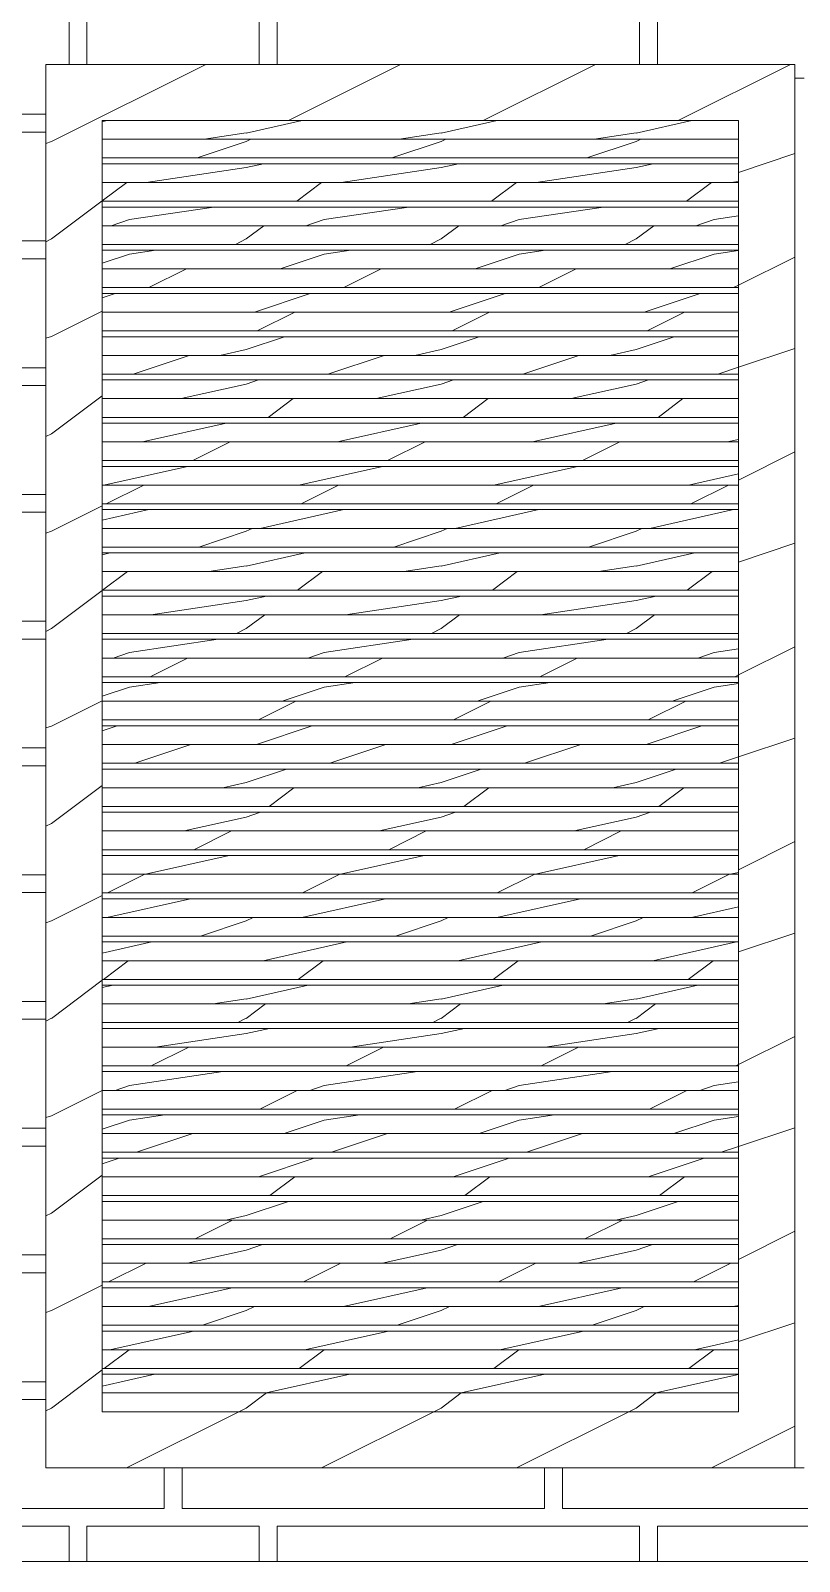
# Model space of a CAD drawing. Header units: millimetres. Extents: x 13463 to 25661, y -8446 to 5210.
# Drawn here: x 15626 to 16037, y 160 to 978 of the extents above; entities that cross this region are included whole.
import ezdxf

# ---------------------------------------------------------------- set-up
doc = ezdxf.new("R2010")
doc.units = ezdxf.units.MM
doc.layers.add('A-GENM', color=13, linetype='Continuous', lineweight=9)
pattern_1 = [(216.87, (13388.3, -247.58), (312.37463, 208.25056), [52.063, -468.563]), (206.565, (13450.776, -278.82), (-104.1248, -104.12465), [116.415, -116.415]), (198.435, (13450.776, -330.88), (-208.25044, -104.12513), [65.854, -263.418])]
pattern_2 = [(216.87, (13388.3, -247.58), (312.37463, 208.25056), [52.063, -468.563]), (206.565, (13450.776, -278.82), (-104.1248, -104.12465), [116.415, -116.415]), (198.435, (13450.776, -330.88), (-208.2495, -104.1248), [65.854, -263.418])]

# ---------------------------------------------------------------- blocks, each defined once
blk = doc.blocks.new('CRT_MGN_COZ_Fogão a lenha completo - CRT_MGN_COZ_Fogão a lenha completo-5005769-VISTA FRONTAL BANCADA CHURRASQUEIRA')
at = {"layer": 'A-GENM'}
h = blk.add_hatch(dxfattribs=at)
h.set_pattern_fill('FP_64', color=256, style=0, pattern_type=2)
h.set_pattern_definition([(180, (15189.65, 594.52), (-3e-14, 270.937), [193.675, -9.525]), (180, (15189.65, 652.73), (3e-14, 270.937), [193.675, -9.525]), (90, (15189.65, 594.52), (203.2, -1e-14), [58.21, -212.728]), (90, (14995.98, 594.52), (203.2, -1e-14), [58.21, -212.728]), (180, (15037.25, 662.26), (3e-14, 270.937), [193.675, -9.525, 92.075, -9.525]), (180, (15037.25, 720.47), (3e-14, 270.937), [193.675, -9.525, 92.075, -9.525]), (90, (15037.25, 662.26), (304.8, -2e-14), [58.21, -212.73]), (90, (14843.58, 662.26), (304.8, -2e-14), [58.21, -212.73]), (90, (14834.05, 662.26), (304.8, -2e-14), [58.21, -212.73]), (90, (14741.98, 662.26), (304.8, -2e-14), [58.21, -212.728]), (180, (15088.05, 730), (3e-14, 270.937), [193.675, -9.525]), (180, (15088.05, 788.2), (3e-14, 270.937), [193.675, -9.525]), (90, (15088.05, 730), (203.2, -1e-14), [58.21, -212.728]), (90, (14894.38, 730), (203.2, -1e-14), [58.21, -212.728]), (180, (15037.25, 797.73), (-3e-14, 270.937), [193.675, -9.525, 92.075, -9.525]), (180, (15037.25, 855.94), (3e-14, 270.937), [193.675, -9.525, 92.075, -9.525]), (90, (15037.25, 797.73), (304.8, -2e-14), [58.21, -212.73]), (90, (14843.58, 797.73), (304.8, -2e-14), [58.21, -212.73]), (90, (14834.05, 797.73), (304.8, -2e-14), [58.21, -212.73]), (90, (14741.98, 797.73), (304.8, -2e-14), [58.21, -212.728])])
h.paths.add_polyline_path([(16489.65, 160), (16489.65, 1010), (13889.65, 1010), (13889.65, 160), (15835.83, 160)])
h.paths.add_polyline_path([(13939.65, 210), (13934.65, 210), (13934.65, 960), (14334.65, 960), (14334.65, 952.73), (14339.65, 952.73), (14339.65, 960), (14739.65, 960), (14739.65, 210), (13964.65, 210)])
h.paths.add_polyline_path([(15189.65, 210), (14784.65, 210), (14784.65, 960), (15184.65, 960), (15184.65, 952.73), (15189.65, 952.73), (15189.65, 960), (15589.65, 960), (15589.65, 210), (15219.65, 210)])
h.paths.add_polyline_path([(15664.65, 210), (15634.65, 210), (15634.65, 960), (16034.65, 960), (16034.65, 952.73), (16039.65, 952.73), (16039.65, 960), (16439.65, 960), (16439.65, 210), (15835.83, 210)])
h = blk.add_hatch(dxfattribs=at)
h.set_pattern_fill('FP_33', color=256, style=0, pattern_type=2)
h.set_pattern_definition(pattern_2)
h.paths.add_polyline_path([(15634.65, 210), (16034.65, 210), (16034.65, 960), (15634.65, 960), (15634.65, 217.46)])
h.paths.add_polyline_path([(16003.17, 240), (15664.65, 240), (15664.65, 930), (16004.65, 930), (16004.65, 240)])
h = blk.add_hatch(dxfattribs=at)
h.set_pattern_fill('FP_30', color=256, style=0, pattern_type=2)
h.set_pattern_definition([(198.542, (13388.301, 122.267), (312.374993, 93.1326), [43.93, -395.373]), (192.604, (13450.776, 108.297), (-104.12515, -46.56545), [106.696, -106.696]), (188.479, (13450.776, 85.014), (-208.25005, -46.5668), [63.165, -252.661])])
h.paths.add_polyline_path([(15674.65, 920), (16004.65, 920), (16004.65, 930), (15664.65, 930), (15664.65, 920), (15668.49, 920)])
h = blk.add_hatch(dxfattribs=at)
h.set_pattern_fill('FP_33', color=256, style=0, pattern_type=2)
h.set_pattern_definition(pattern_2)
h.paths.add_polyline_path([(15668.49, 910), (16004.65, 910), (16004.65, 920), (15664.65, 920), (15664.65, 910)])
h = blk.add_hatch(dxfattribs=at)
h.set_pattern_fill('FP_1', color=256, style=0, pattern_type=2)
h.set_pattern_definition([(198.542, (13388.301, 103.784), (312.374993, 93.1326), [43.93, -395.373]), (192.604, (13450.776, 89.814), (-104.12515, -46.56545), [106.696, -106.696]), (188.479, (13450.776, 66.531), (-208.25005, -46.5668), [63.165, -252.661])])
h.paths.add_polyline_path([(15835.83, 896.9), (16004.65, 896.9), (16004.65, 906.9), (15664.65, 906.9), (15664.65, 896.9), (15668.49, 896.9)])
h = blk.add_hatch(dxfattribs=at)
h.set_pattern_fill('FP_63', color=256, style=0, pattern_type=2)
h.set_pattern_definition(pattern_1)
h.paths.add_polyline_path([(16004.65, 886.9), (16004.65, 896.9), (15664.65, 896.9), (15664.65, 886.9), (15835.83, 886.9)])
h = blk.add_hatch(dxfattribs=at)
h.set_pattern_fill('FP_3', color=256, style=0, pattern_type=2)
h.set_pattern_definition([(198.542, (13388.301, 85.301), (312.374993, 93.1326), [43.93, -395.373]), (192.604, (13450.776, 71.33), (-104.12515, -46.56545), [106.696, -106.696]), (188.479, (13450.776, 48.048), (-208.25005, -46.5668), [63.165, -252.661])])
h.paths.add_polyline_path([(15835.83, 873.79), (16004.65, 873.79), (16004.65, 883.79), (15664.65, 883.79), (15664.65, 873.79), (15668.49, 873.79)])
h = blk.add_hatch(dxfattribs=at)
h.set_pattern_fill('FP_33', color=256, style=0, pattern_type=2)
h.set_pattern_definition(pattern_2)
h.paths.add_polyline_path([(16004.65, 863.79), (16004.65, 873.79), (15664.65, 873.79), (15664.65, 863.79), (15835.83, 863.79)])
h = blk.add_hatch(dxfattribs=at)
h.set_pattern_fill('FP_4', color=256, style=0, pattern_type=2)
h.set_pattern_definition([(198.542, (13388.301, 66.818), (312.374993, 93.1326), [43.93, -395.373]), (192.604, (13450.776, 52.848), (-104.12515, -46.56545), [106.696, -106.696]), (188.479, (13450.776, 29.565), (-208.25005, -46.5668), [63.165, -252.661])])
h.paths.add_polyline_path([(15664.65, 850.69), (16004.65, 850.69), (16004.65, 860.69), (15664.65, 860.69), (15664.65, 855.71)])
h = blk.add_hatch(dxfattribs=at)
h.set_pattern_fill('FP_33', color=256, style=0, pattern_type=2)
h.set_pattern_definition(pattern_2)
h.paths.add_polyline_path([(16004.65, 840.69), (16004.65, 850.69), (15664.65, 850.69), (15664.65, 840.69), (15835.83, 840.69)])
h = blk.add_hatch(dxfattribs=at)
h.set_pattern_fill('FP_5', color=256, style=0, pattern_type=2)
h.set_pattern_definition([(198.542, (13388.301, 48.336), (312.374993, 93.1326), [43.93, -395.373]), (192.604, (13450.776, 34.366), (-104.12515, -46.56545), [106.696, -106.696]), (188.479, (13450.776, 11.083), (-208.25005, -46.5668), [63.165, -252.661])])
h.paths.add_polyline_path([(15835.83, 827.59), (16004.65, 827.59), (16004.65, 837.59), (15664.65, 837.59), (15664.65, 827.59), (15668.49, 827.59)])
h = blk.add_hatch(dxfattribs=at)
h.set_pattern_fill('FP_33', color=256, style=0, pattern_type=2)
h.set_pattern_definition(pattern_2)
h.paths.add_polyline_path([(16004.65, 817.59), (16004.65, 827.59), (15664.65, 827.59), (15664.65, 817.59), (15835.83, 817.59)])
h = blk.add_hatch(dxfattribs=at)
h.set_pattern_fill('FP_6', color=256, style=0, pattern_type=2)
h.set_pattern_definition([(198.542, (13388.301, 29.853), (312.374993, 93.1326), [43.93, -395.373]), (192.604, (13450.776, 15.883), (-104.12515, -46.56545), [106.696, -106.696]), (188.479, (13450.776, -7.4), (-208.25005, -46.5668), [63.165, -252.661])])
h.paths.add_polyline_path([(15835.83, 804.48), (16004.65, 804.48), (16004.65, 814.48), (15664.65, 814.48), (15664.65, 804.48), (15668.49, 804.48)])
h = blk.add_hatch(dxfattribs=at)
h.set_pattern_fill('FP_33', color=256, style=0, pattern_type=2)
h.set_pattern_definition(pattern_2)
h.paths.add_polyline_path([(16004.65, 794.48), (16004.65, 804.48), (15664.65, 804.48), (15664.65, 794.48), (15835.83, 794.48)])
h = blk.add_hatch(dxfattribs=at)
h.set_pattern_fill('FP_7', color=256, style=0, pattern_type=2)
h.set_pattern_definition([(198.542, (13388.301, 11.37), (312.374993, 93.1326), [43.93, -395.373]), (192.604, (13450.776, -2.6), (-104.12515, -46.56545), [106.696, -106.696]), (188.479, (13450.776, -25.883), (-208.25005, -46.5668), [63.165, -252.661])])
h.paths.add_polyline_path([(15835.83, 781.38), (16004.65, 781.38), (16004.65, 791.38), (15664.65, 791.38), (15664.65, 781.38), (15668.49, 781.38)])
h = blk.add_hatch(dxfattribs=at)
h.set_pattern_fill('FP_33', color=256, style=0, pattern_type=2)
h.set_pattern_definition(pattern_2)
h.paths.add_polyline_path([(16004.65, 771.38), (16004.65, 781.38), (15664.65, 781.38), (15664.65, 771.38), (15835.83, 771.38)])
h = blk.add_hatch(dxfattribs=at)
h.set_pattern_fill('FP_8', color=256, style=0, pattern_type=2)
h.set_pattern_definition([(198.542, (13388.301, -7.113), (312.374993, 93.1326), [43.93, -395.373]), (192.604, (13450.776, -21.083), (-104.12515, -46.56545), [106.696, -106.696]), (188.479, (13450.776, -44.366), (-208.25005, -46.5668), [63.165, -252.661])])
h.paths.add_polyline_path([(15668.49, 758.28), (16004.65, 758.28), (16004.65, 768.28), (15664.65, 768.28), (15664.65, 758.28)])
h = blk.add_hatch(dxfattribs=at)
h.set_pattern_fill('FP_33', color=256, style=0, pattern_type=2)
h.set_pattern_definition(pattern_2)
h.paths.add_polyline_path([(16004.65, 748.28), (16004.65, 758.28), (15664.65, 758.28), (15664.65, 748.28), (15835.83, 748.28)])
h = blk.add_hatch(dxfattribs=at)
h.set_pattern_fill('FP_9', color=256, style=0, pattern_type=2)
h.set_pattern_definition([(198.542, (13388.301, -25.595), (312.374993, 93.1326), [43.93, -395.373]), (192.604, (13450.776, -39.565), (-104.12515, -46.56545), [106.696, -106.696]), (188.479, (13450.776, -62.848), (-208.25005, -46.5668), [63.165, -252.661])])
h.paths.add_polyline_path([(16004.65, 735.17), (16004.65, 745.17), (15664.65, 745.17), (15664.65, 735.17), (15835.83, 735.17)])
h = blk.add_hatch(dxfattribs=at)
h.set_pattern_fill('FP_33', color=256, style=0, pattern_type=2)
h.set_pattern_definition(pattern_2)
h.paths.add_polyline_path([(15835.83, 725.17), (16004.65, 725.17), (16004.65, 735.17), (15664.65, 735.17), (15664.65, 725.17), (15668.49, 725.17)])
h = blk.add_hatch(dxfattribs=at)
h.set_pattern_fill('FP_10', color=256, style=0, pattern_type=2)
h.set_pattern_definition([(198.542, (13388.301, -44.078), (312.374993, 93.1326), [43.93, -395.373]), (192.604, (13450.776, -58.048), (-104.12515, -46.56545), [106.696, -106.696]), (188.479, (13450.776, -81.331), (-208.25005, -46.5668), [63.165, -252.661])])
h.paths.add_polyline_path([(15835.83, 712.07), (16004.65, 712.07), (16004.65, 722.07), (15664.65, 722.07), (15664.65, 712.07), (15668.49, 712.07)])
h = blk.add_hatch(dxfattribs=at)
h.set_pattern_fill('FP_33', color=256, style=0, pattern_type=2)
h.set_pattern_definition(pattern_2)
h.paths.add_polyline_path([(15835.83, 702.07), (16004.65, 702.07), (16004.65, 712.07), (15664.65, 712.07), (15664.65, 702.07), (15668.49, 702.07)])
h = blk.add_hatch(dxfattribs=at)
h.set_pattern_fill('FP_11', color=256, style=0, pattern_type=2)
h.set_pattern_definition([(198.542, (13388.301, -62.561), (312.374993, 93.1326), [43.93, -395.373]), (192.604, (13450.776, -76.53), (-104.12515, -46.56545), [106.696, -106.696]), (188.479, (13450.776, -99.814), (-208.25005, -46.5668), [63.165, -252.661])])
h.paths.add_polyline_path([(15835.83, 688.97), (16004.65, 688.97), (16004.65, 698.97), (15664.65, 698.97), (15664.65, 688.97), (15668.49, 688.97)])
h = blk.add_hatch(dxfattribs=at)
h.set_pattern_fill('FP_33', color=256, style=0, pattern_type=2)
h.set_pattern_definition(pattern_2)
h.paths.add_polyline_path([(15835.83, 678.97), (16004.65, 678.97), (16004.65, 688.97), (15664.65, 688.97), (15664.65, 678.97), (15668.49, 678.97)])
h = blk.add_hatch(dxfattribs=at)
h.set_pattern_fill('FP_12', color=256, style=0, pattern_type=2)
h.set_pattern_definition([(198.542, (13388.301, -81.044), (312.374993, 93.1326), [43.93, -395.373]), (192.604, (13450.776, -95.014), (-104.12515, -46.56545), [106.696, -106.696]), (188.479, (13450.776, -118.297), (-208.25005, -46.5668), [63.165, -252.661])])
h.paths.add_polyline_path([(15835.83, 665.86), (16004.65, 665.86), (16004.65, 675.86), (15664.65, 675.86), (15664.65, 665.86), (15668.49, 665.86)])
h = blk.add_hatch(dxfattribs=at)
h.set_pattern_fill('FP_33', color=256, style=0, pattern_type=2)
h.set_pattern_definition(pattern_2)
h.paths.add_polyline_path([(15835.83, 655.86), (16004.65, 655.86), (16004.65, 665.86), (15664.65, 665.86), (15664.65, 655.86), (15668.49, 655.86)])
h = blk.add_hatch(dxfattribs=at)
h.set_pattern_fill('FP_13', color=256, style=0, pattern_type=2)
h.set_pattern_definition([(198.542, (13388.301, -99.527), (312.374993, 93.1326), [43.93, -395.373]), (192.604, (13450.776, -113.496), (-104.12515, -46.56545), [106.696, -106.696]), (188.479, (13450.776, -136.779), (-208.25005, -46.5668), [63.165, -252.661])])
h.paths.add_polyline_path([(15835.83, 642.76), (16004.65, 642.76), (16004.65, 652.76), (15664.65, 652.76), (15664.65, 642.76), (15668.49, 642.76)])
h = blk.add_hatch(dxfattribs=at)
h.set_pattern_fill('FP_33', color=256, style=0, pattern_type=2)
h.set_pattern_definition(pattern_2)
h.paths.add_polyline_path([(15835.83, 632.76), (16004.65, 632.76), (16004.65, 642.76), (15664.65, 642.76), (15664.65, 632.76), (15668.49, 632.76)])
h = blk.add_hatch(dxfattribs=at)
h.set_pattern_fill('FP_14', color=256, style=0, pattern_type=2)
h.set_pattern_definition([(198.542, (13388.301, -118.009), (312.374993, 93.1326), [43.93, -395.373]), (192.604, (13450.776, -131.98), (-104.12515, -46.56545), [106.696, -106.696]), (188.479, (13450.776, -155.262), (-208.25005, -46.5668), [63.165, -252.661])])
h.paths.add_polyline_path([(15835.83, 619.66), (16004.65, 619.66), (16004.65, 629.66), (15664.65, 629.66), (15664.65, 619.66), (15668.49, 619.66)])
h = blk.add_hatch(dxfattribs=at)
h.set_pattern_fill('FP_33', color=256, style=0, pattern_type=2)
h.set_pattern_definition(pattern_2)
h.paths.add_polyline_path([(15835.83, 609.66), (16004.65, 609.66), (16004.65, 619.66), (15664.65, 619.66), (15664.65, 609.66), (15668.49, 609.66)])
h = blk.add_hatch(dxfattribs=at)
h.set_pattern_fill('FP_15', color=256, style=0, pattern_type=2)
h.set_pattern_definition([(198.542, (13388.301, -136.492), (312.374993, 93.1326), [43.93, -395.373]), (192.604, (13450.776, -150.462), (-104.12515, -46.56545), [106.696, -106.696]), (188.479, (13450.776, -173.745), (-208.25005, -46.5668), [63.165, -252.661])])
h.paths.add_polyline_path([(15664.65, 596.55), (16004.65, 596.55), (16004.65, 606.55), (15664.65, 606.55), (15664.65, 600.41)])
h = blk.add_hatch(dxfattribs=at)
h.set_pattern_fill('FP_33', color=256, style=0, pattern_type=2)
h.set_pattern_definition(pattern_2)
h.paths.add_polyline_path([(15835.83, 586.55), (16004.65, 586.55), (16004.65, 596.55), (15664.65, 596.55), (15664.65, 586.55), (15668.49, 586.55)])
h = blk.add_hatch(dxfattribs=at)
h.set_pattern_fill('FP_16', color=256, style=0, pattern_type=2)
h.set_pattern_definition([(198.542, (13388.301, -154.975), (312.374993, 93.1326), [43.93, -395.373]), (192.604, (13450.776, -168.945), (-104.12515, -46.56545), [106.696, -106.696]), (188.479, (13450.776, -192.228), (-208.25005, -46.5668), [63.165, -252.661])])
h.paths.add_polyline_path([(15835.83, 573.45), (16004.65, 573.45), (16004.65, 583.45), (15664.65, 583.45), (15664.65, 573.45), (15668.49, 573.45)])
h = blk.add_hatch(dxfattribs=at)
h.set_pattern_fill('FP_33', color=256, style=0, pattern_type=2)
h.set_pattern_definition(pattern_2)
h.paths.add_polyline_path([(15835.83, 563.45), (16004.65, 563.45), (16004.65, 573.45), (15664.65, 573.45), (15664.65, 563.45), (15668.49, 563.45)])
h = blk.add_hatch(dxfattribs=at)
h.set_pattern_fill('FP_17', color=256, style=0, pattern_type=2)
h.set_pattern_definition([(198.542, (13388.301, -173.458), (312.374993, 93.1326), [43.93, -395.373]), (192.604, (13450.776, -187.427), (-104.12515, -46.56545), [106.696, -106.696]), (188.479, (13450.776, -210.71), (-208.25005, -46.5668), [63.165, -252.661])])
h.paths.add_polyline_path([(15835.83, 550.34), (16004.65, 550.34), (16004.65, 560.34), (15664.65, 560.34), (15664.65, 550.34), (15668.49, 550.34)])
h = blk.add_hatch(dxfattribs=at)
h.set_pattern_fill('FP_33', color=256, style=0, pattern_type=2)
h.set_pattern_definition(pattern_2)
h.paths.add_polyline_path([(15835.83, 540.34), (16004.65, 540.34), (16004.65, 550.34), (15664.65, 550.34), (15664.65, 540.34), (15668.49, 540.34)])
h = blk.add_hatch(dxfattribs=at)
h.set_pattern_fill('FP_18', color=256, style=0, pattern_type=2)
h.set_pattern_definition([(198.542, (13388.301, -191.94), (312.374993, 93.1326), [43.93, -395.373]), (192.604, (13450.776, -205.91), (-104.12515, -46.56545), [106.696, -106.696]), (188.479, (13450.776, -229.193), (-208.25005, -46.5668), [63.165, -252.661])])
h.paths.add_polyline_path([(15835.83, 527.24), (16004.65, 527.24), (16004.65, 537.24), (15664.65, 537.24), (15664.65, 527.24), (15668.49, 527.24)])
h = blk.add_hatch(dxfattribs=at)
h.set_pattern_fill('FP_33', color=256, style=0, pattern_type=2)
h.set_pattern_definition(pattern_2)
h.paths.add_polyline_path([(15835.83, 517.24), (16004.65, 517.24), (16004.65, 527.24), (15664.65, 527.24), (15664.65, 517.24), (15668.49, 517.24)])
h = blk.add_hatch(dxfattribs=at)
h.set_pattern_fill('FP_19', color=256, style=0, pattern_type=2)
h.set_pattern_definition([(198.542, (13388.301, -210.423), (312.374993, 93.1326), [43.93, -395.373]), (192.604, (13450.776, -224.393), (-104.12515, -46.56545), [106.696, -106.696]), (188.479, (13450.776, -247.676), (-208.25005, -46.5668), [63.165, -252.661])])
h.paths.add_polyline_path([(15835.83, 504.14), (16004.65, 504.14), (16004.65, 514.14), (15664.65, 514.14), (15664.65, 504.14), (15668.49, 504.14)])
h = blk.add_hatch(dxfattribs=at)
h.set_pattern_fill('FP_33', color=256, style=0, pattern_type=2)
h.set_pattern_definition(pattern_2)
h.paths.add_polyline_path([(15835.83, 494.14), (16004.65, 494.14), (16004.65, 504.14), (15664.65, 504.14), (15664.65, 494.14), (15668.49, 494.14)])
h = blk.add_hatch(dxfattribs=at)
h.set_pattern_fill('FP_20', color=256, style=0, pattern_type=2)
h.set_pattern_definition([(198.542, (13388.301, -228.906), (312.374993, 93.1326), [43.93, -395.373]), (192.604, (13450.776, -242.876), (-104.12515, -46.56545), [106.696, -106.696]), (188.479, (13450.776, -266.159), (-208.25005, -46.5668), [63.165, -252.661])])
h.paths.add_polyline_path([(15835.83, 481.03), (16004.65, 481.03), (16004.65, 491.03), (15664.65, 491.03), (15664.65, 481.03), (15668.49, 481.03)])
h = blk.add_hatch(dxfattribs=at)
h.set_pattern_fill('FP_33', color=256, style=0, pattern_type=2)
h.set_pattern_definition(pattern_2)
h.paths.add_polyline_path([(15835.83, 471.03), (16004.65, 471.03), (16004.65, 481.03), (15664.65, 481.03), (15664.65, 471.03), (15668.49, 471.03)])
h = blk.add_hatch(dxfattribs=at)
h.set_pattern_fill('FP_21', color=256, style=0, pattern_type=2)
h.set_pattern_definition([(198.542, (13388.301, -247.389), (312.374993, 93.1326), [43.93, -395.373]), (192.604, (13450.776, -261.358), (-104.12515, -46.56545), [106.696, -106.696]), (188.479, (13450.776, -284.641), (-208.25005, -46.5668), [63.165, -252.661])])
h.paths.add_polyline_path([(15835.83, 457.93), (16004.65, 457.93), (16004.65, 467.93), (15664.65, 467.93), (15664.65, 457.93), (15668.49, 457.93)])
h = blk.add_hatch(dxfattribs=at)
h.set_pattern_fill('FP_33', color=256, style=0, pattern_type=2)
h.set_pattern_definition(pattern_2)
h.paths.add_polyline_path([(15835.83, 447.93), (16004.65, 447.93), (16004.65, 457.93), (15664.65, 457.93), (15664.65, 447.93), (15668.49, 447.93)])
h = blk.add_hatch(dxfattribs=at)
h.set_pattern_fill('FP_22', color=256, style=0, pattern_type=2)
h.set_pattern_definition([(198.542, (13388.301, -265.871), (312.374993, 93.1326), [43.93, -395.373]), (192.604, (13450.776, -279.84), (-104.12515, -46.56545), [106.696, -106.696]), (188.479, (13450.776, -303.124), (-208.25005, -46.5668), [63.165, -252.661])])
h.paths.add_polyline_path([(15835.83, 434.83), (16004.65, 434.83), (16004.65, 444.83), (15664.65, 444.83), (15664.65, 434.83), (15668.49, 434.83)])
h = blk.add_hatch(dxfattribs=at)
h.set_pattern_fill('FP_33', color=256, style=0, pattern_type=2)
h.set_pattern_definition(pattern_2)
h.paths.add_polyline_path([(15835.83, 424.83), (16004.65, 424.83), (16004.65, 434.83), (15664.65, 434.83), (15664.65, 424.83), (15668.49, 424.83)])
h = blk.add_hatch(dxfattribs=at)
h.set_pattern_fill('FP_23', color=256, style=0, pattern_type=2)
h.set_pattern_definition([(198.542, (13388.301, -284.354), (312.374993, 93.1326), [43.93, -395.373]), (192.604, (13450.776, -298.324), (-104.12515, -46.56545), [106.696, -106.696]), (188.479, (13450.776, -321.607), (-208.25005, -46.5668), [63.165, -252.661])])
h.paths.add_polyline_path([(15835.83, 411.72), (16004.65, 411.72), (16004.65, 421.72), (15664.65, 421.72), (15664.65, 411.72), (15668.49, 411.72)])
h = blk.add_hatch(dxfattribs=at)
h.set_pattern_fill('FP_33', color=256, style=0, pattern_type=2)
h.set_pattern_definition(pattern_2)
h.paths.add_polyline_path([(15835.83, 401.72), (16004.65, 401.72), (16004.65, 411.72), (15664.65, 411.72), (15664.65, 401.72), (15668.49, 401.72)])
h = blk.add_hatch(dxfattribs=at)
h.set_pattern_fill('FP_24', color=256, style=0, pattern_type=2)
h.set_pattern_definition([(198.542, (13388.301, -302.837), (312.374993, 93.1326), [43.93, -395.373]), (192.604, (13450.776, -316.807), (-104.12515, -46.56545), [106.696, -106.696]), (188.479, (13450.776, -340.09), (-208.25005, -46.5668), [63.165, -252.661])])
h.paths.add_polyline_path([(15835.83, 388.62), (16004.65, 388.62), (16004.65, 398.62), (15664.65, 398.62), (15664.65, 388.62), (15668.49, 388.62)])
h = blk.add_hatch(dxfattribs=at)
h.set_pattern_fill('FP_33', color=256, style=0, pattern_type=2)
h.set_pattern_definition(pattern_2)
h.paths.add_polyline_path([(15835.83, 378.62), (16004.65, 378.62), (16004.65, 388.62), (15664.65, 388.62), (15664.65, 378.62), (15668.49, 378.62)])
h = blk.add_hatch(dxfattribs=at)
h.set_pattern_fill('FP_25', color=256, style=0, pattern_type=2)
h.set_pattern_definition([(198.542, (13388.301, -321.32), (312.374993, 93.1326), [43.93, -395.373]), (192.604, (13450.776, -335.29), (-104.12515, -46.56545), [106.696, -106.696]), (188.479, (13450.776, -358.573), (-208.25005, -46.5668), [63.165, -252.661])])
h.paths.add_polyline_path([(15835.83, 365.52), (16004.65, 365.52), (16004.65, 375.52), (15664.65, 375.52), (15664.65, 365.52), (15668.49, 365.52)])
h = blk.add_hatch(dxfattribs=at)
h.set_pattern_fill('FP_33', color=256, style=0, pattern_type=2)
h.set_pattern_definition(pattern_2)
h.paths.add_polyline_path([(15835.83, 355.52), (16004.65, 355.52), (16004.65, 365.52), (15664.65, 365.52), (15664.65, 355.52), (15668.49, 355.52)])
h = blk.add_hatch(dxfattribs=at)
h.set_pattern_fill('FP_26', color=256, style=0, pattern_type=2)
h.set_pattern_definition([(198.542, (13388.301, -339.802), (312.374993, 93.1326), [43.93, -395.373]), (192.604, (13450.776, -353.772), (-104.12515, -46.56545), [106.696, -106.696]), (188.479, (13450.776, -377.055), (-208.25005, -46.5668), [63.165, -252.661])])
h.paths.add_polyline_path([(15664.65, 342.41), (16004.65, 342.41), (16004.65, 352.41), (15664.65, 352.41), (15664.65, 345.11)])
h = blk.add_hatch(dxfattribs=at)
h.set_pattern_fill('FP_33', color=256, style=0, pattern_type=2)
h.set_pattern_definition(pattern_2)
h.paths.add_polyline_path([(15835.83, 332.41), (16004.65, 332.41), (16004.65, 342.41), (15664.65, 342.41), (15664.65, 332.41), (15668.49, 332.41)])
h = blk.add_hatch(dxfattribs=at)
h.set_pattern_fill('FP_27', color=256, style=0, pattern_type=2)
h.set_pattern_definition([(198.542, (13388.301, -358.285), (312.374993, 93.1326), [43.93, -395.373]), (192.604, (13450.776, -372.255), (-104.12515, -46.56545), [106.696, -106.696]), (188.479, (13450.776, -395.538), (-208.25005, -46.5668), [63.165, -252.661])])
h.paths.add_polyline_path([(15835.83, 319.31), (16004.65, 319.31), (16004.65, 329.31), (15664.65, 329.31), (15664.65, 319.31), (15668.49, 319.31)])
h = blk.add_hatch(dxfattribs=at)
h.set_pattern_fill('FP_33', color=256, style=0, pattern_type=2)
h.set_pattern_definition(pattern_2)
h.paths.add_polyline_path([(15835.83, 309.31), (16004.65, 309.31), (16004.65, 319.31), (15664.65, 319.31), (15664.65, 309.31), (15668.49, 309.31)])
h = blk.add_hatch(dxfattribs=at)
h.set_pattern_fill('FP_28', color=256, style=0, pattern_type=2)
h.set_pattern_definition([(198.542, (13388.301, -376.768), (312.374993, 93.1326), [43.93, -395.373]), (192.604, (13450.776, -390.738), (-104.12515, -46.56545), [106.696, -106.696]), (188.479, (13450.776, -414.021), (-208.25005, -46.5668), [63.165, -252.661])])
h.paths.add_polyline_path([(15835.83, 296.21), (16004.65, 296.21), (16004.65, 306.21), (15664.65, 306.21), (15664.65, 296.21), (15668.49, 296.21)])
h = blk.add_hatch(dxfattribs=at)
h.set_pattern_fill('FP_33', color=256, style=0, pattern_type=2)
h.set_pattern_definition(pattern_2)
h.paths.add_polyline_path([(15835.83, 286.21), (16004.65, 286.21), (16004.65, 296.21), (15664.65, 296.21), (15664.65, 286.21), (15668.49, 286.21)])
h = blk.add_hatch(dxfattribs=at)
h.set_pattern_fill('FP_29', color=256, style=0, pattern_type=2)
h.set_pattern_definition([(198.542, (13388.301, -395.251), (312.374993, 93.1326), [43.93, -395.373]), (192.604, (13450.776, -409.22), (-104.12515, -46.56545), [106.696, -106.696]), (188.479, (13450.776, -432.504), (-208.25005, -46.5668), [63.165, -252.661])])
h.paths.add_polyline_path([(15835.83, 273.1), (16004.65, 273.1), (16004.65, 283.1), (15664.65, 283.1), (15664.65, 273.1), (15668.49, 273.1)])
h = blk.add_hatch(dxfattribs=at)
h.set_pattern_fill('FP_33', color=256, style=0, pattern_type=2)
h.set_pattern_definition(pattern_2)
h.paths.add_polyline_path([(15835.83, 263.1), (16004.65, 263.1), (16004.65, 273.1), (15664.65, 273.1), (15664.65, 263.1), (15668.49, 263.1)])
h = blk.add_hatch(dxfattribs=at)
h.set_pattern_fill('FP_31', color=256, style=0, pattern_type=2)
h.set_pattern_definition([(198.542, (13388.301, -413.733), (312.374993, 93.1326), [43.93, -395.373]), (192.604, (13450.776, -427.703), (-104.12515, -46.56545), [106.696, -106.696]), (188.479, (13450.776, -450.986), (-208.25005, -46.5668), [63.165, -252.661])])
h.paths.add_polyline_path([(15835.83, 250), (16004.65, 250), (16004.65, 260), (15664.65, 260), (15664.65, 250), (15668.49, 250)])
h = blk.add_hatch(dxfattribs=at)
h.set_pattern_fill('FP_63', color=256, style=0, pattern_type=2)
h.set_pattern_definition(pattern_1)
h.paths.add_polyline_path([(15835.83, 240), (16004.65, 240), (16004.65, 250), (15664.65, 250), (15664.65, 240), (15668.49, 240)])
for p, q in [((15634.65, 960), (15634.65, 210)), ((16034.65, 960), (15634.65, 960)), ((16034.65, 210), (16034.65, 960)), ((16034.65, 952.73), (16039.65, 952.73)), ((15664.65, 240), (15664.65, 930)), ((15664.65, 930), (16004.65, 930)), ((16004.65, 920), (16004.65, 930)), ((16004.65, 930), (16004.65, 240)), ((15664.65, 910), (15664.65, 920)), ((15664.65, 920), (16004.65, 920)), ((16004.65, 920), (16004.65, 910)), ((16004.65, 910), (15664.65, 910)), ((16004.65, 906.9), (15664.65, 906.9)), ((16004.65, 896.9), (16004.65, 906.9)), ((15664.65, 886.9), (15664.65, 896.9)), ((15664.65, 896.9), (16004.65, 896.9)), ((16004.65, 896.9), (16004.65, 886.9)), ((16004.65, 886.9), (15664.65, 886.9)), ((16004.65, 883.79), (15664.65, 883.79)), ((16004.65, 873.79), (16004.65, 883.79)), ((15664.65, 863.79), (15664.65, 873.79)), ((15664.65, 873.79), (16004.65, 873.79)), ((16004.65, 873.79), (16004.65, 863.79)), ((16004.65, 863.79), (15664.65, 863.79)), ((16004.65, 860.69), (15664.65, 860.69)), ((16004.65, 850.69), (16004.65, 860.69)), ((15664.65, 840.69), (15664.65, 850.69)), ((15664.65, 850.69), (16004.65, 850.69)), ((16004.65, 850.69), (16004.65, 840.69)), ((16004.65, 840.69), (15664.65, 840.69)), ((16004.65, 837.59), (15664.65, 837.59)), ((16004.65, 827.59), (16004.65, 837.59)), ((15664.65, 817.59), (15664.65, 827.59)), ((15664.65, 827.59), (16004.65, 827.59)), ((16004.65, 827.59), (16004.65, 817.59)), ((16004.65, 817.59), (15664.65, 817.59)), ((16004.65, 814.48), (15664.65, 814.48)), ((16004.65, 804.48), (16004.65, 814.48)), ((15664.65, 794.48), (15664.65, 804.48)), ((15664.65, 804.48), (16004.65, 804.48)), ((16004.65, 804.48), (16004.65, 794.48)), ((16004.65, 794.48), (15664.65, 794.48)), ((16004.65, 791.38), (15664.65, 791.38)), ((16004.65, 781.38), (16004.65, 791.38)), ((15664.65, 771.38), (15664.65, 781.38)), ((15664.65, 781.38), (16004.65, 781.38)), ((16004.65, 781.38), (16004.65, 771.38)), ((16004.65, 771.38), (15664.65, 771.38)), ((16004.65, 768.28), (15664.65, 768.28)), ((16004.65, 758.28), (16004.65, 768.28)), ((15664.65, 748.28), (15664.65, 758.28)), ((15664.65, 758.28), (16004.65, 758.28)), ((16004.65, 758.28), (16004.65, 748.28)), ((16004.65, 748.28), (15664.65, 748.28)), ((16004.65, 745.17), (15664.65, 745.17)), ((16004.65, 735.17), (16004.65, 745.17)), ((15664.65, 725.17), (15664.65, 735.17)), ((15664.65, 735.17), (16004.65, 735.17)), ((16004.65, 735.17), (16004.65, 725.17)), ((16004.65, 725.17), (15664.65, 725.17)), ((16004.65, 722.07), (15664.65, 722.07)), ((16004.65, 712.07), (16004.65, 722.07)), ((15664.65, 702.07), (15664.65, 712.07)), ((15664.65, 712.07), (16004.65, 712.07)), ((16004.65, 712.07), (16004.65, 702.07)), ((16004.65, 702.07), (15664.65, 702.07)), ((16004.65, 698.97), (15664.65, 698.97)), ((16004.65, 688.97), (16004.65, 698.97)), ((15664.65, 678.97), (15664.65, 688.97)), ((15664.65, 688.97), (16004.65, 688.97)), ((16004.65, 688.97), (16004.65, 678.97)), ((16004.65, 678.97), (15664.65, 678.97)), ((16004.65, 675.86), (15664.65, 675.86)), ((16004.65, 665.86), (16004.65, 675.86)), ((15664.65, 655.86), (15664.65, 665.86)), ((15664.65, 665.86), (16004.65, 665.86)), ((16004.65, 665.86), (16004.65, 655.86)), ((16004.65, 655.86), (15664.65, 655.86)), ((16004.65, 652.76), (15664.65, 652.76)), ((16004.65, 642.76), (16004.65, 652.76)), ((15664.65, 632.76), (15664.65, 642.76)), ((15664.65, 642.76), (16004.65, 642.76)), ((16004.65, 642.76), (16004.65, 632.76)), ((16004.65, 632.76), (15664.65, 632.76)), ((16004.65, 629.66), (15664.65, 629.66)), ((16004.65, 619.66), (16004.65, 629.66)), ((15664.65, 609.66), (15664.65, 619.66)), ((15664.65, 619.66), (16004.65, 619.66)), ((16004.65, 619.66), (16004.65, 609.66)), ((16004.65, 609.66), (15664.65, 609.66)), ((16004.65, 606.55), (15664.65, 606.55)), ((16004.65, 596.55), (16004.65, 606.55)), ((15664.65, 586.55), (15664.65, 596.55)), ((15664.65, 596.55), (16004.65, 596.55)), ((16004.65, 596.55), (16004.65, 586.55)), ((16004.65, 586.55), (15664.65, 586.55)), ((16004.65, 583.45), (15664.65, 583.45)), ((16004.65, 573.45), (16004.65, 583.45)), ((15664.65, 563.45), (15664.65, 573.45)), ((15664.65, 573.45), (16004.65, 573.45)), ((16004.65, 573.45), (16004.65, 563.45)), ((16004.65, 563.45), (15664.65, 563.45)), ((16004.65, 560.34), (15664.65, 560.34)), ((16004.65, 550.34), (16004.65, 560.34)), ((15664.65, 540.34), (15664.65, 550.34)), ((15664.65, 550.34), (16004.65, 550.34)), ((16004.65, 550.34), (16004.65, 540.34)), ((16004.65, 540.34), (15664.65, 540.34)), ((16004.65, 537.24), (15664.65, 537.24)), ((16004.65, 527.24), (16004.65, 537.24)), ((15664.65, 517.24), (15664.65, 527.24)), ((15664.65, 527.24), (16004.65, 527.24)), ((16004.65, 527.24), (16004.65, 517.24)), ((16004.65, 517.24), (15664.65, 517.24)), ((16004.65, 514.14), (15664.65, 514.14)), ((16004.65, 504.14), (16004.65, 514.14)), ((15664.65, 494.14), (15664.65, 504.14)), ((15664.65, 504.14), (16004.65, 504.14)), ((16004.65, 504.14), (16004.65, 494.14)), ((16004.65, 494.14), (15664.65, 494.14)), ((16004.65, 491.03), (15664.65, 491.03)), ((16004.65, 481.03), (16004.65, 491.03)), ((15664.65, 471.03), (15664.65, 481.03)), ((15664.65, 481.03), (16004.65, 481.03)), ((16004.65, 481.03), (16004.65, 471.03)), ((16004.65, 471.03), (15664.65, 471.03)), ((16004.65, 467.93), (15664.65, 467.93)), ((16004.65, 457.93), (16004.65, 467.93)), ((15664.65, 447.93), (15664.65, 457.93)), ((15664.65, 457.93), (16004.65, 457.93)), ((16004.65, 457.93), (16004.65, 447.93)), ((16004.65, 447.93), (15664.65, 447.93)), ((16004.65, 444.83), (15664.65, 444.83)), ((16004.65, 434.83), (16004.65, 444.83)), ((15664.65, 424.83), (15664.65, 434.83)), ((15664.65, 434.83), (16004.65, 434.83)), ((16004.65, 434.83), (16004.65, 424.83)), ((16004.65, 424.83), (15664.65, 424.83)), ((16004.65, 421.72), (15664.65, 421.72)), ((16004.65, 411.72), (16004.65, 421.72)), ((15664.65, 401.72), (15664.65, 411.72)), ((15664.65, 411.72), (16004.65, 411.72)), ((16004.65, 411.72), (16004.65, 401.72)), ((16004.65, 401.72), (15664.65, 401.72)), ((16004.65, 398.62), (15664.65, 398.62)), ((16004.65, 388.62), (16004.65, 398.62)), ((15664.65, 378.62), (15664.65, 388.62)), ((15664.65, 388.62), (16004.65, 388.62)), ((16004.65, 388.62), (16004.65, 378.62)), ((16004.65, 378.62), (15664.65, 378.62)), ((16004.65, 375.52), (15664.65, 375.52)), ((16004.65, 365.52), (16004.65, 375.52)), ((15664.65, 355.52), (15664.65, 365.52)), ((15664.65, 365.52), (16004.65, 365.52)), ((16004.65, 365.52), (16004.65, 355.52)), ((16004.65, 355.52), (15664.65, 355.52)), ((16004.65, 352.41), (15664.65, 352.41)), ((16004.65, 342.41), (16004.65, 352.41)), ((15664.65, 332.41), (15664.65, 342.41)), ((15664.65, 342.41), (16004.65, 342.41)), ((16004.65, 342.41), (16004.65, 332.41)), ((16004.65, 332.41), (15664.65, 332.41)), ((16004.65, 329.31), (15664.65, 329.31)), ((16004.65, 319.31), (16004.65, 329.31)), ((15664.65, 309.31), (15664.65, 319.31)), ((15664.65, 319.31), (16004.65, 319.31)), ((16004.65, 319.31), (16004.65, 309.31)), ((16004.65, 309.31), (15664.65, 309.31)), ((16004.65, 306.21), (15664.65, 306.21)), ((16004.65, 296.21), (16004.65, 306.21)), ((15664.65, 286.21), (15664.65, 296.21)), ((15664.65, 296.21), (16004.65, 296.21)), ((16004.65, 296.21), (16004.65, 286.21)), ((16004.65, 286.21), (15664.65, 286.21)), ((16004.65, 283.1), (15664.65, 283.1)), ((16004.65, 273.1), (16004.65, 283.1)), ((15664.65, 263.1), (15664.65, 273.1)), ((15664.65, 273.1), (16004.65, 273.1)), ((16004.65, 273.1), (16004.65, 263.1)), ((16004.65, 263.1), (15664.65, 263.1)), ((16004.65, 260), (15664.65, 260)), ((16004.65, 250), (16004.65, 260)), ((15664.65, 240), (15664.65, 250)), ((15664.65, 250), (16004.65, 250)), ((16004.65, 250), (16004.65, 240)), ((16004.65, 240), (15664.65, 240)), ((16004.65, 240), (15664.65, 240)), ((15634.65, 210), (16034.65, 210)), ((16039.65, 210), (16034.65, 210)), ((13889.65, 160), (16489.65, 160))]:
    blk.add_line(p, q, dxfattribs=at)

msp = doc.modelspace()

# ---------------------------------------------------------------- block references
at = {"layer": 'A-GENM'}
msp.add_blockref('CRT_MGN_COZ_Fogão a lenha completo - CRT_MGN_COZ_Fogão a lenha completo-5005769-VISTA FRONTAL BANCADA CHURRASQUEIRA', (0, 0), dxfattribs=at)

doc.saveas('drawing.dxf')
